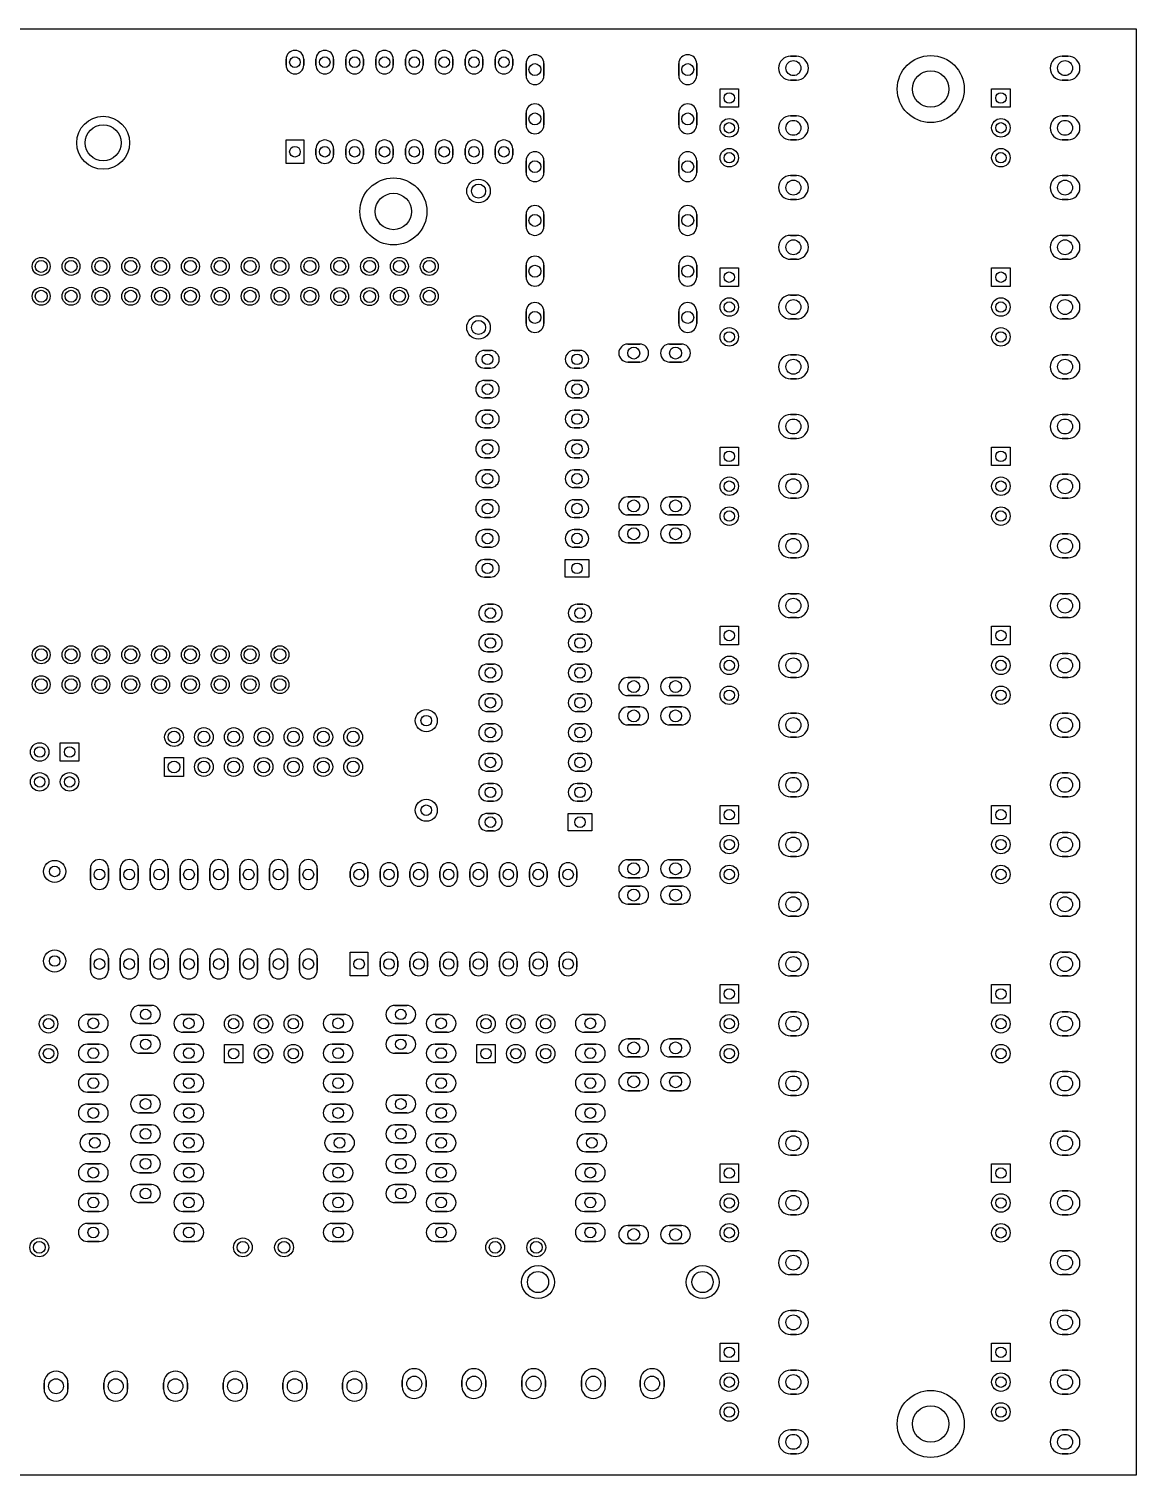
# Model space of a CAD drawing. Extents: x -6343 to 2043, y -501 to 4341.
# Drawn here: x -1666 to 2043, y -501 to 4341 of the extents above; entities that cross this region are included whole.
import ezdxf

# ---------------------------------------------------------------- set-up
doc = ezdxf.new("R2010")
doc.units = 9

msp = doc.modelspace()

# ---------------------------------------------------------------- linework, layer by layer
for points in [[(2042.913, -501.26), (-6342.914, -501.26), (-6342.914, 4341.26), (2042.913, 4341.26), (2042.913, -501.26)], [(-804.5315, 4239.8415), (-804.5315, 4220.1565)], [(-745.4765, 4239.8415), (-745.4765, 4220.1565)], [(-704.5315, 4239.8415), (-704.5315, 4220.1565)], [(-645.4765, 4239.8415), (-645.4765, 4220.1565)], [(-604.5315, 4239.8415), (-604.5315, 4220.1565)], [(-545.4765, 4239.8415), (-545.4765, 4220.1565)], [(-504.5315, 4239.8415), (-504.5315, 4220.1565)], [(-445.4765, 4239.8415), (-445.4765, 4220.1565)], [(-404.5315, 4239.8415), (-404.5315, 4220.1565)], [(-345.4765, 4239.8415), (-345.4765, 4220.1565)], [(-304.5315, 4239.8415), (-304.5315, 4220.1565)], [(-245.4765, 4239.8415), (-245.4765, 4220.1565)], [(-204.5315, 4239.8415), (-204.5315, 4220.1565)], [(-145.4765, 4239.8415), (-145.4765, 4220.1565)], [(-104.5315, 4239.8415), (-104.5315, 4220.1565)], [(-45.4765, 4239.8415), (-45.4765, 4220.1565)], [(-0.904, 4224.999), (-0.904, 4184.999)], [(59.096, 4224.999), (59.096, 4184.999)], [(510.906, 4224.999), (510.906, 4184.999)], [(570.906, 4224.999), (570.906, 4184.999)], [(884.996, 4249.999), (904.996, 4249.999)], [(1794.996, 4249.999), (1814.996, 4249.999)], [(884.996, 4169.999), (904.996, 4169.999)], [(1794.996, 4169.999), (1814.996, 4169.999)], [(711, 4141), (711, 4079), (649, 4079), (649, 4141)], [(1621, 4141), (1621, 4079), (1559, 4079), (1559, 4141)], [(-0.904, 4059.999), (-0.904, 4019.999)], [(59.096, 4059.999), (59.096, 4019.999)], [(510.906, 4059.999), (510.906, 4019.999)], [(570.906, 4059.999), (570.906, 4019.999)], [(884.996, 4049.999), (904.996, 4049.999)], [(1794.996, 4049.999), (1814.996, 4049.999)], [(-804.528, 3890.63), (-804.528, 3969.37), (-745.472, 3969.37), (-745.472, 3890.63)], [(-704.5315, 3939.8415), (-704.5315, 3920.1565)], [(-645.4765, 3939.8415), (-645.4765, 3920.1565)], [(-604.5315, 3939.8415), (-604.5315, 3920.1565)], [(-545.4765, 3939.8415), (-545.4765, 3920.1565)], [(-504.5315, 3939.8415), (-504.5315, 3920.1565)], [(-445.4765, 3939.8415), (-445.4765, 3920.1565)], [(-404.5315, 3939.8415), (-404.5315, 3920.1565)], [(-345.4765, 3939.8415), (-345.4765, 3920.1565)], [(-304.5315, 3939.8415), (-304.5315, 3920.1565)], [(-245.4765, 3939.8415), (-245.4765, 3920.1565)], [(-204.5315, 3939.8415), (-204.5315, 3920.1565)], [(-145.4765, 3939.8415), (-145.4765, 3920.1565)], [(-104.5315, 3939.8415), (-104.5315, 3920.1565)], [(-45.4765, 3939.8415), (-45.4765, 3920.1565)], [(884.996, 3969.999), (904.996, 3969.999)], [(1794.996, 3969.999), (1814.996, 3969.999)], [(-0.904, 3899.999), (-0.904, 3859.999)], [(59.096, 3899.999), (59.096, 3859.999)], [(510.906, 3899.999), (510.906, 3859.999)], [(570.906, 3899.999), (570.906, 3859.999)], [(884.996, 3849.999), (904.996, 3849.999)], [(1794.996, 3849.999), (1814.996, 3849.999)], [(884.996, 3769.999), (904.996, 3769.999)], [(1794.996, 3769.999), (1814.996, 3769.999)], [(-0.904, 3719.999), (-0.904, 3679.999)], [(59.096, 3719.999), (59.096, 3679.999)], [(510.906, 3719.999), (510.906, 3679.999)], [(570.906, 3719.999), (570.906, 3679.999)], [(884.996, 3649.999), (904.996, 3649.999)], [(1794.996, 3649.999), (1814.996, 3649.999)], [(-0.904, 3549.999), (-0.904, 3509.999)], [(59.096, 3549.999), (59.096, 3509.999)], [(510.906, 3549.999), (510.906, 3509.999)], [(570.906, 3549.999), (570.906, 3509.999)], [(711, 3540.999), (711, 3478.999), (649, 3478.999), (649, 3540.999)], [(884.996, 3569.999), (904.996, 3569.999)], [(1621, 3541), (1621, 3479), (1559, 3479), (1559, 3541)], [(1794.996, 3569.999), (1814.996, 3569.999)], [(884.996, 3449.999), (904.996, 3449.999)], [(1794.996, 3449.999), (1814.996, 3449.999)], [(-0.904, 3394.999), (-0.904, 3354.999)], [(59.096, 3394.999), (59.096, 3354.999)], [(510.906, 3394.999), (510.906, 3354.999)], [(570.906, 3394.999), (570.906, 3354.999)], [(884.996, 3369.999), (904.996, 3369.999)], [(1794.996, 3369.999), (1814.996, 3369.999)], [(-139.8365, 3264.5265), (-120.1515, 3264.5265)], [(160.1635, 3264.5265), (179.8485, 3264.5265)], [(380.016, 3285.899), (340.016, 3285.899)], [(480.016, 3285.899), (520.016, 3285.899)], [(884.996, 3249.999), (904.996, 3249.999)], [(1794.996, 3249.999), (1814.996, 3249.999)], [(-139.8365, 3205.4715), (-120.1515, 3205.4715)], [(160.1635, 3205.4715), (179.8485, 3205.4715)], [(380.016, 3225.899), (340.016, 3225.899)], [(480.016, 3225.899), (520.016, 3225.899)], [(-139.8365, 3164.5265), (-120.1515, 3164.5265)], [(160.1635, 3164.5265), (179.8485, 3164.5265)], [(884.996, 3169.999), (904.996, 3169.999)], [(1794.996, 3169.999), (1814.996, 3169.999)], [(-139.8365, 3105.4715), (-120.1515, 3105.4715)], [(160.1635, 3105.4715), (179.8485, 3105.4715)], [(-139.8365, 3064.5265), (-120.1515, 3064.5265)], [(160.1635, 3064.5265), (179.8485, 3064.5265)], [(-139.8365, 3005.4715), (-120.1515, 3005.4715)], [(160.1635, 3005.4715), (179.8485, 3005.4715)], [(884.996, 3049.999), (904.996, 3049.999)], [(1794.996, 3049.999), (1814.996, 3049.999)], [(-139.8365, 2964.5265), (-120.1515, 2964.5265)], [(160.1635, 2964.5265), (179.8485, 2964.5265)], [(884.996, 2969.999), (904.996, 2969.999)], [(1794.996, 2969.999), (1814.996, 2969.999)], [(711, 2941), (711, 2879), (649, 2879), (649, 2941)], [(1621, 2941), (1621, 2879), (1559, 2879), (1559, 2941)], [(-139.8365, 2905.4715), (-120.1515, 2905.4715)], [(-139.8365, 2864.5265), (-120.1515, 2864.5265)], [(160.1635, 2905.4715), (179.8485, 2905.4715)], [(160.1635, 2864.5265), (179.8485, 2864.5265)], [(884.996, 2849.999), (904.996, 2849.999)], [(1794.996, 2849.999), (1814.996, 2849.999)], [(-139.8365, 2805.4715), (-120.1515, 2805.4715)], [(-139.8365, 2764.5265), (-120.1515, 2764.5265)], [(160.1635, 2805.4715), (179.8485, 2805.4715)], [(160.1635, 2764.5265), (179.8485, 2764.5265)], [(380.016, 2774.089), (340.016, 2774.089)], [(480.016, 2774.089), (520.016, 2774.089)], [(884.996, 2769.999), (904.996, 2769.999)], [(1794.996, 2769.999), (1814.996, 2769.999)], [(380.016, 2714.089), (340.016, 2714.089)], [(480.016, 2714.089), (520.016, 2714.089)], [(-139.8365, 2705.4715), (-120.1515, 2705.4715)], [(-139.8365, 2664.5265), (-120.1515, 2664.5265)], [(160.1635, 2705.4715), (179.8485, 2705.4715)], [(160.1635, 2664.5265), (179.8485, 2664.5265)], [(340.016, 2680.899), (380.016, 2680.899)], [(520.016, 2680.899), (480.016, 2680.899)], [(340.016, 2620.899), (380.016, 2620.899)], [(520.016, 2620.899), (480.016, 2620.899)], [(884.996, 2649.999), (904.996, 2649.999)], [(1794.996, 2649.999), (1814.996, 2649.999)], [(-139.8365, 2605.4715), (-120.1515, 2605.4715)], [(160.1635, 2605.4715), (179.8485, 2605.4715)], [(884.996, 2569.999), (904.996, 2569.999)], [(1794.996, 2569.999), (1814.996, 2569.999)], [(-139.8365, 2564.5265), (-120.1515, 2564.5265)], [(209.37, 2505.472), (130.63, 2505.472), (130.63, 2564.528), (209.37, 2564.528)], [(-139.8365, 2505.4715), (-120.1515, 2505.4715)], [(884.996, 2449.999), (904.996, 2449.999)], [(1794.996, 2449.999), (1814.996, 2449.999)], [(-129.8365, 2414.5265), (-110.1515, 2414.5265)], [(170.1635, 2414.5265), (189.8485, 2414.5265)], [(-129.8365, 2355.4715), (-110.1515, 2355.4715)], [(170.1635, 2355.4715), (189.8485, 2355.4715)], [(711, 2341), (711, 2279), (649, 2279), (649, 2341)], [(884.996, 2369.999), (904.996, 2369.999)], [(1621, 2341), (1621, 2279), (1559, 2279), (1559, 2341)], [(1794.996, 2369.999), (1814.996, 2369.999)], [(-129.8365, 2314.5265), (-110.1515, 2314.5265)], [(170.1635, 2314.5265), (189.8485, 2314.5265)], [(-129.8365, 2255.4715), (-110.1515, 2255.4715)], [(170.1635, 2255.4715), (189.8485, 2255.4715)], [(884.996, 2249.999), (904.996, 2249.999)], [(1794.996, 2249.999), (1814.996, 2249.999)], [(-129.8365, 2214.5265), (-110.1515, 2214.5265)], [(170.1635, 2214.5265), (189.8485, 2214.5265)], [(-129.8365, 2155.4715), (-110.1515, 2155.4715)], [(170.1635, 2155.4715), (189.8485, 2155.4715)], [(340.016, 2169.089), (380.016, 2169.089)], [(520.016, 2169.089), (480.016, 2169.089)], [(884.996, 2169.999), (904.996, 2169.999)], [(1794.996, 2169.999), (1814.996, 2169.999)], [(-129.8365, 2114.5265), (-110.1515, 2114.5265)], [(170.1635, 2114.5265), (189.8485, 2114.5265)], [(340.016, 2109.089), (380.016, 2109.089)], [(520.016, 2109.089), (480.016, 2109.089)], [(-129.8365, 2055.4715), (-110.1515, 2055.4715)], [(170.1635, 2055.4715), (189.8485, 2055.4715)], [(380.016, 2070.899), (340.016, 2070.899)], [(520.016, 2070.899), (480.016, 2070.899)], [(884.996, 2049.999), (904.996, 2049.999)], [(1794.996, 2049.999), (1814.996, 2049.999)], [(-129.8365, 2014.5265), (-110.1515, 2014.5265)], [(170.1635, 2014.5265), (189.8485, 2014.5265)], [(380.016, 2010.899), (340.016, 2010.899)], [(520.016, 2010.899), (480.016, 2010.899)], [(-1499, 1889), (-1561, 1889), (-1561, 1951), (-1499, 1951)], [(-129.8365, 1955.4715), (-110.1515, 1955.4715)], [(170.1635, 1955.4715), (189.8485, 1955.4715)], [(884.996, 1969.999), (904.996, 1969.999)], [(1794.996, 1969.999), (1814.996, 1969.999)], [(-1211.49, 1901.495), (-1148.498, 1901.495), (-1148.498, 1838.503), (-1211.49, 1838.503)], [(-129.8365, 1914.5265), (-110.1515, 1914.5265)], [(170.1635, 1914.5265), (189.8485, 1914.5265)], [(-129.8365, 1855.4715), (-110.1515, 1855.4715)], [(170.1635, 1855.4715), (189.8485, 1855.4715)], [(884.996, 1849.999), (904.996, 1849.999)], [(1794.996, 1849.999), (1814.996, 1849.999)], [(-129.8365, 1814.5265), (-110.1515, 1814.5265)], [(170.1635, 1814.5265), (189.8485, 1814.5265)], [(-129.8365, 1755.4715), (-110.1515, 1755.4715)], [(170.1635, 1755.4715), (189.8485, 1755.4715)], [(884.996, 1769.999), (904.996, 1769.999)], [(1794.996, 1769.999), (1814.996, 1769.999)], [(-129.8365, 1714.5265), (-110.1515, 1714.5265)], [(219.37, 1655.472), (140.63, 1655.472), (140.63, 1714.528), (219.37, 1714.528)], [(711, 1741), (711, 1679), (649, 1679), (649, 1741)], [(1621, 1741), (1621, 1679), (1559, 1679), (1559, 1741)], [(-129.8365, 1655.4715), (-110.1515, 1655.4715)], [(884.996, 1649.999), (904.996, 1649.999)], [(1794.996, 1649.999), (1814.996, 1649.999)], [(380.016, 1559.089), (340.016, 1559.089)], [(520.016, 1559.089), (480.016, 1559.089)], [(884.996, 1569.999), (904.996, 1569.999)], [(1794.996, 1569.999), (1814.996, 1569.999)], [(-1460.004, 1489.999), (-1460.004, 1529.999)], [(-1400.004, 1489.999), (-1400.004, 1529.999)], [(-1360.004, 1489.999), (-1360.004, 1529.999)], [(-1300.004, 1489.999), (-1300.004, 1529.999)], [(-1260.004, 1489.999), (-1260.004, 1529.999)], [(-1200.004, 1489.999), (-1200.004, 1529.999)], [(-1160.004, 1489.999), (-1160.004, 1529.999)], [(-1100.004, 1489.999), (-1100.004, 1529.999)], [(-1060.004, 1489.999), (-1060.004, 1529.999)], [(-1000.004, 1489.999), (-1000.004, 1529.999)], [(-960.004, 1489.999), (-960.004, 1529.999)], [(-900.004, 1489.999), (-900.004, 1529.999)], [(-860.004, 1489.999), (-860.004, 1529.999)], [(-800.004, 1489.999), (-800.004, 1529.999)], [(-760.004, 1489.999), (-760.004, 1529.999)], [(-700.004, 1489.999), (-700.004, 1529.999)], [(-589.5315, 1519.8415), (-589.5315, 1500.1565)], [(-530.4765, 1519.8415), (-530.4765, 1500.1565)], [(-489.5315, 1519.8415), (-489.5315, 1500.1565)], [(-430.4765, 1519.8415), (-430.4765, 1500.1565)], [(-389.5315, 1519.8415), (-389.5315, 1500.1565)], [(-330.4765, 1519.8415), (-330.4765, 1500.1565)], [(-289.5315, 1519.8415), (-289.5315, 1500.1565)], [(-230.4765, 1519.8415), (-230.4765, 1500.1565)], [(-189.5315, 1519.8415), (-189.5315, 1500.1565)], [(-130.4765, 1519.8415), (-130.4765, 1500.1565)], [(-89.5315, 1519.8415), (-89.5315, 1500.1565)], [(-30.4765, 1519.8415), (-30.4765, 1500.1565)], [(10.4685, 1519.8415), (10.4685, 1500.1565)], [(69.5235, 1519.8415), (69.5235, 1500.1565)], [(110.4685, 1519.8415), (110.4685, 1500.1565)], [(169.5235, 1519.8415), (169.5235, 1500.1565)], [(380.016, 1499.089), (340.016, 1499.089)], [(380.016, 1470.899), (340.016, 1470.899)], [(520.016, 1499.089), (480.016, 1499.089)], [(520.016, 1470.899), (480.016, 1470.899)], [(380.016, 1410.899), (340.016, 1410.899)], [(520.016, 1410.899), (480.016, 1410.899)], [(884.996, 1449.999), (904.996, 1449.999)], [(1794.996, 1449.999), (1814.996, 1449.999)], [(884.996, 1369.999), (904.996, 1369.999)], [(1794.996, 1369.999), (1814.996, 1369.999)], [(-1460.004, 1189.999), (-1460.004, 1229.999)], [(-1400.004, 1189.999), (-1400.004, 1229.999)], [(-1360.004, 1189.999), (-1360.004, 1229.999)], [(-1300.004, 1189.999), (-1300.004, 1229.999)], [(-1260.004, 1189.999), (-1260.004, 1229.999)], [(-1200.004, 1189.999), (-1200.004, 1229.999)], [(-1160.004, 1189.999), (-1160.004, 1229.999)], [(-1100.004, 1189.999), (-1100.004, 1229.999)], [(-1060.004, 1189.999), (-1060.004, 1229.999)], [(-1000.004, 1189.999), (-1000.004, 1229.999)], [(-960.004, 1189.999), (-960.004, 1229.999)], [(-900.004, 1189.999), (-900.004, 1229.999)], [(-860.004, 1189.999), (-860.004, 1229.999)], [(-800.004, 1189.999), (-800.004, 1229.999)], [(-760.004, 1189.999), (-760.004, 1229.999)], [(-700.004, 1189.999), (-700.004, 1229.999)], [(-589.528, 1170.63), (-589.528, 1249.37), (-530.472, 1249.37), (-530.472, 1170.63)], [(-489.5315, 1219.8415), (-489.5315, 1200.1565)], [(-430.4765, 1219.8415), (-430.4765, 1200.1565)], [(-389.5315, 1219.8415), (-389.5315, 1200.1565)], [(-330.4765, 1219.8415), (-330.4765, 1200.1565)], [(-289.5315, 1219.8415), (-289.5315, 1200.1565)], [(-230.4765, 1219.8415), (-230.4765, 1200.1565)], [(-189.5315, 1219.8415), (-189.5315, 1200.1565)], [(-130.4765, 1219.8415), (-130.4765, 1200.1565)], [(-89.5315, 1219.8415), (-89.5315, 1200.1565)], [(-30.4765, 1219.8415), (-30.4765, 1200.1565)], [(10.4685, 1219.8415), (10.4685, 1200.1565)], [(69.5235, 1219.8415), (69.5235, 1200.1565)], [(110.4685, 1219.8415), (110.4685, 1200.1565)], [(169.5235, 1219.8415), (169.5235, 1200.1565)], [(884.996, 1249.999), (904.996, 1249.999)], [(1794.996, 1249.999), (1814.996, 1249.999)], [(884.996, 1169.999), (904.996, 1169.999)], [(1794.996, 1169.999), (1814.996, 1169.999)], [(711, 1141), (711, 1079), (649, 1079), (649, 1141)], [(1621, 1141), (1621, 1079), (1559, 1079), (1559, 1141)], [(-1255.394, 1071.299), (-1295.394, 1071.299)], [(-400.394, 1071.299), (-440.394, 1071.299)], [(-1430.394, 1041.299), (-1470.394, 1041.299)], [(-1110.394, 1041.299), (-1150.394, 1041.299)], [(-610.394, 1041.299), (-650.394, 1041.299)], [(-265.394, 1041.299), (-305.394, 1041.299)], [(234.606, 1041.299), (194.606, 1041.299)], [(884.996, 1049.999), (904.996, 1049.999)], [(1794.996, 1049.999), (1814.996, 1049.999)], [(-1430.394, 981.299), (-1470.394, 981.299)], [(-1255.394, 1011.299), (-1295.394, 1011.299)], [(-1255.394, 971.299), (-1295.394, 971.299)], [(-1110.394, 981.299), (-1150.394, 981.299)], [(-610.394, 981.299), (-650.394, 981.299)], [(-400.394, 1011.299), (-440.394, 1011.299)], [(-400.394, 971.299), (-440.394, 971.299)], [(-265.394, 981.299), (-305.394, 981.299)], [(234.606, 981.299), (194.606, 981.299)], [(884.996, 969.999), (904.996, 969.999)], [(1794.996, 969.999), (1814.996, 969.999)], [(-1430.394, 941.299), (-1470.394, 941.299)], [(-1110.394, 941.299), (-1150.394, 941.299)], [(-1011.394, 941), (-949.394, 941), (-949.394, 879), (-1011.394, 879)], [(-610.394, 941.299), (-650.394, 941.299)], [(-265.394, 941.299), (-305.394, 941.299)], [(-166, 941), (-104, 941), (-104, 879), (-166, 879)], [(234.606, 941.299), (194.606, 941.299)], [(380.016, 959.089), (340.016, 959.089)], [(520.016, 959.089), (480.016, 959.089)], [(-1430.394, 881.299), (-1470.394, 881.299)], [(-1255.394, 911.299), (-1295.394, 911.299)], [(-1110.394, 881.299), (-1150.394, 881.299)], [(-610.394, 881.299), (-650.394, 881.299)], [(-400.394, 911.299), (-440.394, 911.299)], [(-265.394, 881.299), (-305.394, 881.299)], [(234.606, 881.299), (194.606, 881.299)], [(380.016, 899.089), (340.016, 899.089)], [(520.016, 899.089), (480.016, 899.089)], [(-1430.394, 841.299), (-1470.394, 841.299)], [(-1110.394, 841.299), (-1150.394, 841.299)], [(-610.394, 841.299), (-650.394, 841.299)], [(-265.394, 841.299), (-305.394, 841.299)], [(234.606, 841.299), (194.606, 841.299)], [(380.016, 845.899), (340.016, 845.899)], [(520.016, 845.899), (480.016, 845.899)], [(884.996, 849.999), (904.996, 849.999)], [(1794.996, 849.999), (1814.996, 849.999)], [(-1430.394, 781.299), (-1470.394, 781.299)], [(-1110.394, 781.299), (-1150.394, 781.299)], [(-610.394, 781.299), (-650.394, 781.299)], [(-265.394, 781.299), (-305.394, 781.299)], [(234.606, 781.299), (194.606, 781.299)], [(380.016, 785.899), (340.016, 785.899)], [(520.016, 785.899), (480.016, 785.899)], [(-1430.394, 741.299), (-1470.394, 741.299)], [(-1255.394, 771.299), (-1295.394, 771.299)], [(-1110.394, 741.299), (-1150.394, 741.299)], [(-610.394, 741.299), (-650.394, 741.299)], [(-400.394, 771.299), (-440.394, 771.299)], [(-265.394, 741.299), (-305.394, 741.299)], [(234.606, 741.299), (194.606, 741.299)], [(884.996, 769.999), (904.996, 769.999)], [(1794.996, 769.999), (1814.996, 769.999)], [(-1430.394, 681.299), (-1470.394, 681.299)], [(-1255.394, 711.299), (-1295.394, 711.299)], [(-1110.394, 681.299), (-1150.394, 681.299)], [(-610.394, 681.299), (-650.394, 681.299)], [(-400.394, 711.299), (-440.394, 711.299)], [(-265.394, 681.299), (-305.394, 681.299)], [(234.606, 681.299), (194.606, 681.299)], [(-1425.394, 641.299), (-1465.394, 641.299)], [(-1255.394, 671.299), (-1295.394, 671.299)], [(-1110.394, 641.299), (-1150.394, 641.299)], [(-605.394, 641.299), (-645.394, 641.299)], [(-400.394, 671.299), (-440.394, 671.299)], [(-265.394, 641.299), (-305.394, 641.299)], [(239.606, 641.299), (199.606, 641.299)], [(884.996, 649.999), (904.996, 649.999)], [(1794.996, 649.999), (1814.996, 649.999)], [(-1425.394, 581.299), (-1465.394, 581.299)], [(-1255.394, 611.299), (-1295.394, 611.299)], [(-1110.394, 581.299), (-1150.394, 581.299)], [(-605.394, 581.299), (-645.394, 581.299)], [(-400.394, 611.299), (-440.394, 611.299)], [(-265.394, 581.299), (-305.394, 581.299)], [(239.606, 581.299), (199.606, 581.299)], [(-1430.394, 541.299), (-1470.394, 541.299)], [(-1255.394, 571.299), (-1295.394, 571.299)], [(-1110.394, 541.299), (-1150.394, 541.299)], [(-610.394, 541.299), (-650.394, 541.299)], [(-400.394, 571.299), (-440.394, 571.299)], [(-265.394, 541.299), (-305.394, 541.299)], [(234.606, 541.299), (194.606, 541.299)], [(711, 541), (711, 479), (649, 479), (649, 541)], [(884.996, 569.999), (904.996, 569.999)], [(1621, 541), (1621, 479), (1559, 479), (1559, 541)], [(1794.996, 569.999), (1814.996, 569.999)], [(-1255.394, 511.299), (-1295.394, 511.299)], [(-400.394, 511.299), (-440.394, 511.299)], [(-1430.394, 481.299), (-1470.394, 481.299)], [(-1430.394, 441.299), (-1470.394, 441.299)], [(-1255.394, 471.299), (-1295.394, 471.299)], [(-1110.394, 481.299), (-1150.394, 481.299)], [(-1110.394, 441.299), (-1150.394, 441.299)], [(-610.394, 481.299), (-650.394, 481.299)], [(-610.394, 441.299), (-650.394, 441.299)], [(-400.394, 471.299), (-440.394, 471.299)], [(-265.394, 481.299), (-305.394, 481.299)], [(-265.394, 441.299), (-305.394, 441.299)], [(234.606, 481.299), (194.606, 481.299)], [(234.606, 441.299), (194.606, 441.299)], [(884.996, 449.999), (904.996, 449.999)], [(1794.996, 449.999), (1814.996, 449.999)], [(-1255.394, 411.299), (-1295.394, 411.299)], [(-400.394, 411.299), (-440.394, 411.299)], [(-1430.394, 381.299), (-1470.394, 381.299)], [(-1430.394, 341.299), (-1470.394, 341.299)], [(-1110.394, 381.299), (-1150.394, 381.299)], [(-1110.394, 341.299), (-1150.394, 341.299)], [(-610.394, 381.299), (-650.394, 381.299)], [(-610.394, 341.299), (-650.394, 341.299)], [(-265.394, 381.299), (-305.394, 381.299)], [(-265.394, 341.299), (-305.394, 341.299)], [(234.606, 381.299), (194.606, 381.299)], [(234.606, 341.299), (194.606, 341.299)], [(884.996, 369.999), (904.996, 369.999)], [(1794.996, 369.999), (1814.996, 369.999)], [(380.016, 334.089), (340.016, 334.089)], [(520.016, 334.089), (480.016, 334.089)], [(-1430.394, 281.299), (-1470.394, 281.299)], [(-1110.394, 281.299), (-1150.394, 281.299)], [(-610.394, 281.299), (-650.394, 281.299)], [(-265.394, 281.299), (-305.394, 281.299)], [(234.606, 281.299), (194.606, 281.299)], [(380.016, 274.089), (340.016, 274.089)], [(520.016, 274.089), (480.016, 274.089)], [(884.996, 249.999), (904.996, 249.999)], [(1794.996, 249.999), (1814.996, 249.999)], [(884.996, 169.999), (904.996, 169.999)], [(1794.996, 169.999), (1814.996, 169.999)], [(884.996, 49.999), (904.996, 49.999)], [(1794.996, 49.999), (1814.996, 49.999)], [(884.996, -30.001), (904.996, -30.001)], [(1794.996, -30.001), (1814.996, -30.001)], [(711, -59), (711, -121), (649, -121), (649, -59)], [(1621, -59), (1621, -121), (1559, -121), (1559, -59)], [(-415.394, -185.001), (-415.394, -205.001)], [(-335.394, -185.001), (-335.394, -205.001)], [(-215.394, -185.001), (-215.394, -205.001)], [(-135.394, -185.001), (-135.394, -205.001)], [(-15.394, -185.001), (-15.394, -205.001)], [(64.606, -185.001), (64.606, -205.001)], [(184.606, -205.001), (184.606, -185.001)], [(264.606, -205.001), (264.606, -185.001)], [(381.456, -205.001), (381.456, -185.001)], [(461.456, -205.001), (461.456, -185.001)], [(884.996, -150.001), (904.996, -150.001)], [(1794.996, -150.001), (1814.996, -150.001)], [(-1615.394, -193.701), (-1615.394, -213.701)], [(-1535.394, -193.701), (-1535.394, -213.701)], [(-1415.394, -193.701), (-1415.394, -213.701)], [(-1335.394, -193.701), (-1335.394, -213.701)], [(-1215.394, -193.701), (-1215.394, -213.701)], [(-1135.394, -193.701), (-1135.394, -213.701)], [(-1015.394, -193.701), (-1015.394, -213.701)], [(-935.394, -193.701), (-935.394, -213.701)], [(-815.394, -193.701), (-815.394, -213.701)], [(-735.394, -193.701), (-735.394, -213.701)], [(-615.394, -193.701), (-615.394, -213.701)], [(-535.394, -193.701), (-535.394, -213.701)], [(884.996, -230.001), (904.996, -230.001)], [(1794.996, -230.001), (1814.996, -230.001)], [(884.996, -350.001), (904.996, -350.001)], [(1794.996, -350.001), (1814.996, -350.001)], [(884.996, -430.001), (904.996, -430.001)], [(1794.996, -430.001), (1814.996, -430.001)]]:
    msp.add_lwpolyline(points, close=True)
for centre, radius in [((-775, 4230), 17.717), ((-675, 4230), 17.717), ((-575, 4230), 17.717), ((-475, 4230), 17.717), ((-375, 4230), 17.717), ((-275, 4230), 17.717), ((-175, 4230), 17.717), ((-75, 4230), 17.717), ((29.095, 4205), 20), ((540.905, 4205), 20), ((895, 4210), 25), ((1354.996, 4139.999), 112.2045), ((1805, 4210), 25), ((1355.016, 4140.004), 61.024), ((680, 4110), 17.5), ((1590, 4110), 17.5), ((-1417.374, 3960.019), 88.5825), ((-1417.376, 3960.018), 60.236), ((29.095, 4040), 20), ((540.905, 4040), 20), ((679.996, 4009.999), 31), ((680, 4010), 17.5), ((895, 4010), 25), ((1589.996, 4009.999), 31), ((1590, 4010), 17.5), ((1805, 4010), 25), ((-775, 3930), 17.717), ((-675, 3930), 17.717), ((-575, 3930), 17.717), ((-475, 3930), 17.717), ((-375, 3930), 17.717), ((-275, 3930), 17.717), ((-175, 3930), 17.717), ((-75, 3930), 17.717), ((679.996, 3909.999), 31), ((680, 3910), 17.5), ((1589.996, 3909.999), 31), ((1590, 3910), 17.5), ((29.095, 3880), 20), ((540.905, 3880), 20), ((-445.004, 3729.999), 112.2045), ((-160.004, 3798.349), 39.37), ((895, 3810), 25), ((1805, 3810), 25), ((-444.984, 3730.004), 61.024), ((-160, 3798.346), 23.622), ((29.095, 3700), 20), ((540.905, 3700), 20), ((895, 3609.999), 25), ((1805, 3609.999), 25), ((-1625.084, 3546.059), 30), ((-1625.08, 3546.06), 20), ((-1525.084, 3546.059), 30), ((-1525.08, 3546.06), 20), ((-1425.084, 3546.059), 30), ((-1425.08, 3546.06), 20), ((-1325.084, 3546.059), 30), ((-1325.08, 3546.06), 20), ((-1225.084, 3546.059), 30), ((-1225.08, 3546.06), 20), ((-1125.084, 3546.059), 30), ((-1125.08, 3546.06), 20), ((-1025.084, 3546.059), 30), ((-1025.08, 3546.06), 20), ((-925.084, 3546.059), 30), ((-925.08, 3546.06), 20), ((-825.084, 3546.059), 30), ((-825.08, 3546.06), 20), ((-725.084, 3546.059), 30), ((-725.08, 3546.06), 20), ((-625.004, 3545.999), 30), ((-625, 3546), 20), ((-525.004, 3545.999), 30), ((-525, 3546), 20), ((-425.004, 3545.999), 30), ((-425, 3546), 20), ((-325.004, 3545.999), 30), ((-325, 3546), 20), ((29.095, 3530), 20), ((540.905, 3530), 20), ((680, 3509.999), 17.5), ((1590, 3510), 17.5), ((-1625.084, 3446.059), 30), ((-1625.08, 3446.06), 20), ((-1525.084, 3446.059), 30), ((-1525.08, 3446.06), 20), ((-1425.084, 3446.059), 30), ((-1425.08, 3446.06), 20), ((-1325.084, 3446.059), 30), ((-1325.08, 3446.06), 20), ((-1225.084, 3446.059), 30), ((-1225.08, 3446.06), 20), ((-1125.084, 3446.059), 30), ((-1125.08, 3446.06), 20), ((-1025.084, 3446.059), 30), ((-1025.08, 3446.06), 20), ((-925.084, 3446.059), 30), ((-925.08, 3446.06), 20), ((-825.084, 3446.059), 30), ((-825.08, 3446.06), 20), ((-725.084, 3446.059), 30), ((-725.08, 3446.06), 20), ((-625.004, 3444.999), 30), ((-625, 3445), 20), ((-525.004, 3444.999), 30), ((-525, 3445), 20), ((-425.004, 3445.999), 30), ((-425, 3446), 20), ((-325.004, 3445.999), 30), ((-325, 3446), 20), ((679.996, 3409.999), 31), ((1589.996, 3409.999), 31), ((29.095, 3375), 20), ((540.905, 3375), 20), ((680, 3409.999), 17.5), ((895, 3409.999), 25), ((1590, 3410), 17.5), ((1805, 3409.999), 25), ((-160.004, 3341.649), 39.37), ((-160, 3341.654), 23.622), ((679.996, 3309.999), 31), ((680, 3309.999), 17.5), ((1589.996, 3309.999), 31), ((1590, 3310), 17.5), ((-130, 3235), 17.717), ((170, 3235), 17.717), ((360.011, 3255.904), 20), ((500.011, 3255.904), 20), ((895, 3209.999), 25), ((1805, 3209.999), 25), ((-130, 3135), 17.717), ((170, 3135), 17.717), ((-130, 3035), 17.717), ((170, 3035), 17.717), ((895, 3010), 25), ((1805, 3010), 25), ((-130, 2935), 17.717), ((170, 2935), 17.717), ((680, 2910), 17.5), ((1590, 2910), 17.5), ((-130, 2835), 17.717), ((170, 2835), 17.717), ((679.996, 2809.999), 31), ((680, 2810), 17.5), ((895, 2810), 25), ((1589.996, 2809.999), 31), ((1590, 2810), 17.5), ((1805, 2810), 25), ((360.011, 2744.094), 20), ((500.011, 2744.094), 20), ((-130, 2735), 17.717), ((170, 2735), 17.717), ((679.996, 2709.999), 31), ((680, 2710), 17.5), ((1589.996, 2709.999), 31), ((1590, 2710), 17.5), ((360.011, 2650.904), 20), ((500.011, 2650.904), 20), ((-130, 2635), 17.717), ((170, 2635), 17.717), ((895, 2610), 25), ((1805, 2610), 25), ((-130, 2535), 17.717), ((170, 2535), 17.717), ((895, 2410), 25), ((1805, 2410), 25), ((-120, 2385), 17.717), ((180, 2385), 17.717), ((680, 2310), 17.5), ((1590, 2310), 17.5), ((-120, 2285), 17.717), ((180, 2285), 17.717), ((-1625.084, 2245.559), 30), ((-1625.08, 2245.56), 20), ((-1525.084, 2245.559), 30), ((-1525.08, 2245.56), 20), ((-1425.084, 2245.559), 30), ((-1425.08, 2245.56), 20), ((-1325.084, 2245.559), 30), ((-1325.08, 2245.56), 20), ((-1225.084, 2245.559), 30), ((-1225.08, 2245.56), 20), ((-1125.084, 2245.559), 30), ((-1125.08, 2245.56), 20), ((-1025.084, 2245.559), 30), ((-1025.08, 2245.56), 20), ((-925.084, 2245.559), 30), ((-925.08, 2245.56), 20), ((-825.084, 2245.559), 30), ((-825.08, 2245.56), 20), ((679.996, 2209.999), 31), ((895, 2210), 25), ((1589.996, 2209.999), 31), ((1805, 2210), 25), ((-120, 2185), 17.717), ((180, 2185), 17.717), ((680, 2210), 17.5), ((1590, 2210), 17.5), ((-1625.084, 2145.559), 30), ((-1625.08, 2145.56), 20), ((-1525.084, 2145.559), 30), ((-1525.08, 2145.56), 20), ((-1425.084, 2145.559), 30), ((-1425.08, 2145.56), 20), ((-1325.084, 2145.559), 30), ((-1325.08, 2145.56), 20), ((-1225.084, 2145.559), 30), ((-1225.08, 2145.56), 20), ((-1125.084, 2145.559), 30), ((-1125.08, 2145.56), 20), ((-1025.084, 2145.559), 30), ((-1025.08, 2145.56), 20), ((-925.084, 2145.559), 30), ((-925.08, 2145.56), 20), ((-825.084, 2145.559), 30), ((-825.08, 2145.56), 20), ((360.011, 2139.094), 20), ((500.011, 2139.094), 20), ((679.996, 2109.999), 31), ((1589.996, 2109.999), 31), ((-120, 2085), 17.717), ((180, 2085), 17.717), ((680, 2110), 17.5), ((1590, 2110), 17.5), ((-334.994, 2024.989), 37), ((-335, 2025), 17.7), ((360.011, 2040.904), 20), ((500.011, 2040.904), 20), ((895, 2010), 25), ((1805, 2010), 25), ((-1179.994, 1969.999), 31.496), ((-1179.994, 1969.999), 19.685), ((-1079.994, 1969.999), 31.496), ((-1079.994, 1969.999), 19.685), ((-979.994, 1969.999), 31.496), ((-979.994, 1969.999), 19.685), ((-879.994, 1969.999), 31.496), ((-879.994, 1969.999), 19.685), ((-779.994, 1969.999), 31.496), ((-779.994, 1969.999), 19.685), ((-679.994, 1969.999), 31.496), ((-679.994, 1969.999), 19.685), ((-579.994, 1969.999), 31.496), ((-579.994, 1969.999), 19.685), ((-120, 1985), 17.717), ((180, 1985), 17.717), ((-1630.004, 1919.999), 31), ((-1630, 1920), 17.5), ((-1530, 1920), 17.5), ((-1179.994, 1869.999), 19.685), ((-1079.994, 1869.999), 31.496), ((-1079.994, 1869.999), 19.685), ((-979.994, 1869.999), 31.496), ((-979.994, 1869.999), 19.685), ((-879.994, 1869.999), 31.496), ((-879.994, 1869.999), 19.685), ((-779.994, 1869.999), 31.496), ((-779.994, 1869.999), 19.685), ((-679.994, 1869.999), 31.496), ((-679.994, 1869.999), 19.685), ((-579.994, 1869.999), 31.496), ((-579.994, 1869.999), 19.685), ((-120, 1885), 17.717), ((180, 1885), 17.717), ((-1630.004, 1819.999), 31), ((-1530.004, 1819.999), 31), ((-1630, 1820), 17.5), ((-1530, 1820), 17.5), ((-120, 1785), 17.717), ((180, 1785), 17.717), ((895, 1810), 25), ((1805, 1810), 25), ((-334.994, 1724.989), 37), ((-335, 1725), 17.7), ((-120, 1685), 17.717), ((180, 1685), 17.717), ((680, 1710), 17.5), ((1590, 1710), 17.5), ((679.996, 1609.999), 31), ((680, 1610), 17.5), ((895, 1610), 25), ((1589.996, 1609.999), 31), ((1590, 1610), 17.5), ((1805, 1610), 25), ((-1580.004, 1519.999), 37), ((-1580, 1520), 17.7), ((-1430.003, 1510.001), 18), ((-1330.003, 1510.001), 18), ((-1230.003, 1510.001), 18), ((-1130.003, 1510.001), 18), ((-1030.003, 1510.001), 18), ((-930.003, 1510.001), 18), ((-830.003, 1510.001), 18), ((-730.003, 1510.001), 18), ((-560, 1510), 17.717), ((-460, 1510), 17.717), ((-360, 1510), 17.717), ((-260, 1510), 17.717), ((-160, 1510), 17.717), ((-60, 1510), 17.717), ((40, 1510), 17.717), ((140, 1510), 17.717), ((360.011, 1529.094), 20), ((500.011, 1529.094), 20), ((679.996, 1509.999), 31), ((680, 1510), 17.5), ((1589.996, 1509.999), 31), ((1590, 1510), 17.5), ((360.011, 1440.904), 20), ((500.011, 1440.904), 20), ((895, 1410), 25), ((1805, 1410), 25), ((-1580.004, 1219.999), 37), ((-1580, 1220), 17.7), ((-1430.003, 1210.001), 18), ((-1330.003, 1210.001), 18), ((-1230.003, 1210.001), 18), ((-1130.003, 1210.001), 18), ((-1030.003, 1210.001), 18), ((-930.003, 1210.001), 18), ((-830.003, 1210.001), 18), ((-730.003, 1210.001), 18), ((-560, 1210), 17.717), ((-460, 1210), 17.717), ((-360, 1210), 17.717), ((-260, 1210), 17.717), ((-160, 1210), 17.717), ((-60, 1210), 17.717), ((40, 1210), 17.717), ((140, 1210), 17.717), ((895, 1210), 25), ((1805, 1210), 25), ((680, 1110), 17.5), ((1590, 1110), 17.5), ((-1600.394, 1009.999), 31), ((-1600.394, 1010), 17.5), ((-1450.394, 1011.299), 18), ((-1275.394, 1041.299), 17.5), ((-1130.394, 1011.299), 18), ((-980.394, 1009.999), 31), ((-980.394, 1010), 17.5), ((-880.394, 1009.999), 31), ((-880.394, 1010), 17.5), ((-780.394, 1009.999), 31), ((-780.394, 1010), 17.5), ((-630.394, 1011.299), 18), ((-420.394, 1041.299), 17.5), ((-285.394, 1011.299), 18), ((-135.004, 1009.999), 31), ((-135, 1010), 17.5), ((-35.004, 1009.999), 31), ((-35, 1010), 17.5), ((64.996, 1009.999), 31), ((65, 1010), 17.5), ((214.606, 1011.299), 18), ((679.996, 1009.999), 31), ((680, 1010), 17.5), ((895, 1010), 25), ((1589.996, 1009.999), 31), ((1590, 1010), 17.5), ((1805, 1010), 25), ((-1600.394, 909.999), 31), ((-1600.394, 910), 17.5), ((-1450.394, 911.299), 18), ((-1275.394, 941.299), 17.5), ((-1130.394, 911.299), 18), ((-980.394, 910), 17.5), ((-880.394, 909.999), 31), ((-880.394, 910), 17.5), ((-780.394, 909.999), 31), ((-780.394, 910), 17.5), ((-630.394, 911.299), 18), ((-420.394, 941.299), 17.5), ((-285.394, 911.299), 18), ((-135, 910), 17.5), ((-35.004, 909.999), 31), ((-35, 910), 17.5), ((64.996, 909.999), 31), ((65, 910), 17.5), ((214.606, 911.299), 18), ((360.011, 929.094), 20), ((500.011, 929.094), 20), ((679.996, 909.999), 31), ((680, 910), 17.5), ((1589.996, 909.999), 31), ((1590, 910), 17.5), ((-1450.394, 811.299), 18), ((-1130.394, 811.299), 18), ((-630.394, 811.299), 18), ((-285.394, 811.299), 18), ((214.606, 811.299), 18), ((360.011, 815.904), 20), ((500.011, 815.904), 20), ((895, 810), 25), ((1805, 810), 25), ((-1450.394, 711.299), 18), ((-1275.394, 741.299), 18), ((-1130.394, 711.299), 18), ((-630.394, 711.299), 18), ((-420.394, 741.299), 18), ((-285.394, 711.299), 18), ((214.606, 711.299), 18), ((-1275.394, 641.299), 18), ((-420.394, 641.299), 18), ((895, 610), 25), ((1805, 610), 25), ((-1445.394, 611.299), 18), ((-1130.394, 611.299), 18), ((-625.394, 611.299), 18), ((-285.394, 611.299), 18), ((219.606, 611.299), 18), ((-1275.394, 541.299), 18), ((-420.394, 541.299), 18), ((-1450.394, 511.299), 18), ((-1130.394, 511.299), 18), ((-630.394, 511.299), 18), ((-285.394, 511.299), 18), ((214.606, 511.299), 18), ((680, 510), 17.5), ((1590, 510), 17.5), ((-1275.394, 441.299), 18), ((-420.394, 441.299), 18), ((679.996, 409.999), 31), ((1589.996, 409.999), 31), ((-1450.394, 411.299), 18), ((-1130.394, 411.299), 18), ((-630.394, 411.299), 18), ((-285.394, 411.299), 18), ((214.606, 411.299), 18), ((680, 410), 17.5), ((895, 410), 25), ((1590, 410), 17.5), ((1805, 410), 25), ((679.996, 309.999), 31), ((1589.996, 309.999), 31), ((-1631.494, 261.299), 31.496), ((-1450.394, 311.299), 18), ((-1130.394, 311.299), 18), ((-949.294, 261.299), 31.496), ((-811.494, 261.299), 31.496), ((-630.394, 311.299), 18), ((-285.394, 311.299), 18), ((-104.294, 261.299), 31.496), ((33.506, 261.299), 31.496), ((214.606, 311.299), 18), ((360.011, 304.094), 20), ((500.011, 304.094), 20), ((680, 310), 17.5), ((1590, 310), 17.5), ((-1631.494, 261.299), 19.685), ((-949.294, 261.299), 19.685), ((-811.494, 261.299), 19.685), ((-104.294, 261.299), 19.685), ((33.506, 261.299), 19.685), ((39.406, 144.999), 55.118), ((590.586, 144.999), 55.118), ((895, 210), 25), ((1805, 210), 25), ((39.417, 145), 35.433), ((590.583, 145), 35.433), ((895, 10), 25), ((1805, 10), 25), ((680, -90), 17.5), ((1590, -90), 17.5), ((-1575.39, -203.7), 25), ((-1375.39, -203.7), 25), ((-1175.39, -203.7), 25), ((-975.39, -203.7), 25), ((-775.39, -203.7), 25), ((-575.39, -203.7), 25), ((-375.398, -195), 25), ((-175.398, -195), 25), ((24.602, -195), 25), ((224.604, -195), 25), ((421.454, -195), 25), ((679.996, -190.001), 31), ((680, -190), 17.5), ((895, -190), 25), ((1589.996, -190.001), 31), ((1590, -190), 17.5), ((1805, -190), 25), ((1354.996, -330.001), 112.2045), ((679.996, -290.001), 31), ((680, -290), 17.5), ((1355.016, -329.996), 61.024), ((1589.996, -290.001), 31), ((1590, -290), 17.5), ((895, -390), 25), ((1805, -390), 25)]:
    msp.add_circle(centre, radius)
for centre, radius, start, end in [((-775.004, 4239.8415), 29.5275, 360, 180), ((-675.004, 4239.8415), 29.5275, 360, 180), ((-575.004, 4239.8415), 29.5275, 360, 180), ((-475.004, 4239.8415), 29.5275, 360, 180), ((-375.004, 4239.8415), 29.5275, 360, 180), ((-275.004, 4239.8415), 29.5275, 360, 180), ((-175.004, 4239.8415), 29.5275, 360, 180), ((-75.004, 4239.8415), 29.5275, 360, 180), ((-775.004, 4220.1565), 29.5275, 180, 360), ((-675.004, 4220.1565), 29.5275, 180, 360), ((-575.004, 4220.1565), 29.5275, 180, 360), ((-475.004, 4220.1565), 29.5275, 180, 360), ((-375.004, 4220.1565), 29.5275, 180, 360), ((-275.004, 4220.1565), 29.5275, 180, 360), ((-175.004, 4220.1565), 29.5275, 180, 360), ((-75.004, 4220.1565), 29.5275, 180, 360), ((29.096, 4224.999), 30, 360, 180), ((540.906, 4224.999), 30, 360, 180), ((884.996, 4209.999), 40, 450, 270), ((904.996, 4209.999), 40, 270, 450), ((1794.996, 4209.999), 40, 450, 270), ((1814.996, 4209.999), 40, 270, 450), ((29.096, 4184.999), 30, 180, 360), ((540.906, 4184.999), 30, 180, 360), ((29.096, 4059.999), 30, 360, 180), ((540.906, 4059.999), 30, 360, 180), ((29.096, 4019.999), 30, 180, 360), ((540.906, 4019.999), 30, 180, 360), ((884.996, 4009.999), 40, 450, 270), ((904.996, 4009.999), 40, 270, 450), ((1794.996, 4009.999), 40, 450, 270), ((1814.996, 4009.999), 40, 270, 450), ((-675.004, 3939.8415), 29.5275, 360, 180), ((-575.004, 3939.8415), 29.5275, 360, 180), ((-475.004, 3939.8415), 29.5275, 360, 180), ((-375.004, 3939.8415), 29.5275, 360, 180), ((-275.004, 3939.8415), 29.5275, 360, 180), ((-175.004, 3939.8415), 29.5275, 360, 180), ((-75.004, 3939.8415), 29.5275, 360, 180), ((29.096, 3899.999), 30, 360, 180), ((540.906, 3899.999), 30, 360, 180), ((-675.004, 3920.1565), 29.5275, 180, 360), ((-575.004, 3920.1565), 29.5275, 180, 360), ((-475.004, 3920.1565), 29.5275, 180, 360), ((-375.004, 3920.1565), 29.5275, 180, 360), ((-275.004, 3920.1565), 29.5275, 180, 360), ((-175.004, 3920.1565), 29.5275, 180, 360), ((-75.004, 3920.1565), 29.5275, 180, 360), ((29.096, 3859.999), 30, 180, 360), ((540.906, 3859.999), 30, 180, 360), ((884.996, 3809.999), 40, 450, 270), ((904.996, 3809.999), 40, 270, 450), ((1794.996, 3809.999), 40, 450, 270), ((1814.996, 3809.999), 40, 270, 450), ((29.096, 3719.999), 30, 360, 180), ((540.906, 3719.999), 30, 360, 180), ((29.096, 3679.999), 30, 180, 360), ((540.906, 3679.999), 30, 180, 360), ((884.996, 3609.999), 40, 450, 270), ((904.996, 3609.999), 40, 270, 450), ((1794.996, 3609.999), 40, 450, 270), ((1814.996, 3609.999), 40, 270, 450), ((29.096, 3549.999), 30, 360, 180), ((540.906, 3549.999), 30, 360, 180), ((29.096, 3509.999), 30, 180, 360), ((540.906, 3509.999), 30, 180, 360), ((884.996, 3409.999), 40, 450, 270), ((904.996, 3409.999), 40, 270, 450), ((1794.996, 3409.999), 40, 450, 270), ((1814.996, 3409.999), 40, 270, 450), ((29.096, 3394.999), 30, 360, 180), ((540.906, 3394.999), 30, 360, 180), ((29.096, 3354.999), 30, 180, 360), ((540.906, 3354.999), 30, 180, 360), ((-139.8365, 3234.999), 29.5275, 450, 270), ((-120.1515, 3234.999), 29.5275, 270, 450), ((160.1635, 3234.999), 29.5275, 450, 270), ((179.8485, 3234.999), 29.5275, 270, 450), ((340.016, 3255.899), 30, 90, 270), ((380.016, 3255.899), 30, 270, 90), ((480.016, 3255.899), 30, 450, 270), ((520.016, 3255.899), 30, 270, 450), ((884.996, 3209.999), 40, 450, 270), ((904.996, 3209.999), 40, 270, 450), ((1794.996, 3209.999), 40, 450, 270), ((1814.996, 3209.999), 40, 270, 450), ((-139.8365, 3134.999), 29.5275, 450, 270), ((-120.1515, 3134.999), 29.5275, 270, 450), ((160.1635, 3134.999), 29.5275, 450, 270), ((179.8485, 3134.999), 29.5275, 270, 450), ((-139.8365, 3034.999), 29.5275, 450, 270), ((-120.1515, 3034.999), 29.5275, 270, 450), ((160.1635, 3034.999), 29.5275, 450, 270), ((179.8485, 3034.999), 29.5275, 270, 450), ((884.996, 3009.999), 40, 450, 270), ((904.996, 3009.999), 40, 270, 450), ((1794.996, 3009.999), 40, 450, 270), ((1814.996, 3009.999), 40, 270, 450), ((-139.8365, 2934.999), 29.5275, 450, 270), ((-120.1515, 2934.999), 29.5275, 270, 450), ((160.1635, 2934.999), 29.5275, 450, 270), ((179.8485, 2934.999), 29.5275, 270, 450), ((-139.8365, 2834.999), 29.5275, 450, 270), ((-120.1515, 2834.999), 29.5275, 270, 450), ((160.1635, 2834.999), 29.5275, 450, 270), ((179.8485, 2834.999), 29.5275, 270, 450), ((884.996, 2809.999), 40, 450, 270), ((904.996, 2809.999), 40, 270, 450), ((1794.996, 2809.999), 40, 450, 270), ((1814.996, 2809.999), 40, 270, 450), ((-139.8365, 2734.999), 29.5275, 450, 270), ((-120.1515, 2734.999), 29.5275, 270, 450), ((160.1635, 2734.999), 29.5275, 450, 270), ((179.8485, 2734.999), 29.5275, 270, 450), ((340.016, 2744.089), 30, 90, 270), ((380.016, 2744.089), 30, 270, 90), ((480.016, 2744.089), 30, 450, 270), ((520.016, 2744.089), 30, 270, 450), ((-139.8365, 2634.999), 29.5275, 450, 270), ((-120.1515, 2634.999), 29.5275, 270, 450), ((160.1635, 2634.999), 29.5275, 450, 270), ((179.8485, 2634.999), 29.5275, 270, 450), ((340.016, 2650.899), 30, 450, 270), ((380.016, 2650.899), 30, 270, 450), ((480.016, 2650.899), 30, 90, 270), ((520.016, 2650.899), 30, 270, 90), ((884.996, 2609.999), 40, 450, 270), ((904.996, 2609.999), 40, 270, 450), ((1794.996, 2609.999), 40, 450, 270), ((1814.996, 2609.999), 40, 270, 450), ((-139.8365, 2534.999), 29.5275, 450, 270), ((-120.1515, 2534.999), 29.5275, 270, 450), ((884.996, 2409.999), 40, 450, 270), ((904.996, 2409.999), 40, 270, 450), ((1794.996, 2409.999), 40, 450, 270), ((1814.996, 2409.999), 40, 270, 450), ((-129.8365, 2384.999), 29.5275, 450, 270), ((-110.1515, 2384.999), 29.5275, 270, 450), ((170.1635, 2384.999), 29.5275, 450, 270), ((189.8485, 2384.999), 29.5275, 270, 450), ((-129.8365, 2284.999), 29.5275, 450, 270), ((-110.1515, 2284.999), 29.5275, 270, 450), ((170.1635, 2284.999), 29.5275, 450, 270), ((189.8485, 2284.999), 29.5275, 270, 450), ((884.996, 2209.999), 40, 450, 270), ((904.996, 2209.999), 40, 270, 450), ((1794.996, 2209.999), 40, 450, 270), ((1814.996, 2209.999), 40, 270, 450), ((-129.8365, 2184.999), 29.5275, 450, 270), ((-110.1515, 2184.999), 29.5275, 270, 450), ((170.1635, 2184.999), 29.5275, 450, 270), ((189.8485, 2184.999), 29.5275, 270, 450), ((340.016, 2139.089), 30, 450, 270), ((380.016, 2139.089), 30, 270, 450), ((480.016, 2139.089), 30, 90, 270), ((520.016, 2139.089), 30, 270, 90), ((-129.8365, 2084.999), 29.5275, 450, 270), ((-110.1515, 2084.999), 29.5275, 270, 450), ((170.1635, 2084.999), 29.5275, 450, 270), ((189.8485, 2084.999), 29.5275, 270, 450), ((340.016, 2040.899), 30, 90, 270), ((380.016, 2040.899), 30, 270, 90), ((480.016, 2040.899), 30, 90, 270), ((520.016, 2040.899), 30, 270, 90), ((884.996, 2009.999), 40, 450, 270), ((904.996, 2009.999), 40, 270, 450), ((1794.996, 2009.999), 40, 450, 270), ((1814.996, 2009.999), 40, 270, 450), ((-129.8365, 1984.999), 29.5275, 450, 270), ((-110.1515, 1984.999), 29.5275, 270, 450), ((170.1635, 1984.999), 29.5275, 450, 270), ((189.8485, 1984.999), 29.5275, 270, 450), ((-129.8365, 1884.999), 29.5275, 450, 270), ((-110.1515, 1884.999), 29.5275, 270, 450), ((170.1635, 1884.999), 29.5275, 450, 270), ((189.8485, 1884.999), 29.5275, 270, 450), ((884.996, 1809.999), 40, 450, 270), ((904.996, 1809.999), 40, 270, 450), ((1794.996, 1809.999), 40, 450, 270), ((1814.996, 1809.999), 40, 270, 450), ((-129.8365, 1784.999), 29.5275, 450, 270), ((-110.1515, 1784.999), 29.5275, 270, 450), ((170.1635, 1784.999), 29.5275, 450, 270), ((189.8485, 1784.999), 29.5275, 270, 450), ((-129.8365, 1684.999), 29.5275, 450, 270), ((-110.1515, 1684.999), 29.5275, 270, 450), ((884.996, 1609.999), 40, 450, 270), ((904.996, 1609.999), 40, 270, 450), ((1794.996, 1609.999), 40, 450, 270), ((1814.996, 1609.999), 40, 270, 450), ((-1430.004, 1529.999), 30, 360, 540), ((-1330.004, 1529.999), 30, 360, 540), ((-1230.004, 1529.999), 30, 360, 540), ((-1130.004, 1529.999), 30, 360, 540), ((-1030.004, 1529.999), 30, 360, 540), ((-930.004, 1529.999), 30, 360, 540), ((-830.004, 1529.999), 30, 360, 540), ((-730.004, 1529.999), 30, 360, 540), ((340.016, 1529.089), 30, 90, 270), ((380.016, 1529.089), 30, 270, 90), ((480.016, 1529.089), 30, 90, 270), ((520.016, 1529.089), 30, 270, 90), ((-560.004, 1519.8415), 29.5275, 360, 180), ((-460.004, 1519.8415), 29.5275, 360, 180), ((-360.004, 1519.8415), 29.5275, 360, 180), ((-260.004, 1519.8415), 29.5275, 360, 180), ((-160.004, 1519.8415), 29.5275, 360, 180), ((-60.004, 1519.8415), 29.5275, 360, 180), ((39.996, 1519.8415), 29.5275, 360, 180), ((139.996, 1519.8415), 29.5275, 360, 180), ((-1430.004, 1489.999), 30, 540, 360), ((-1330.004, 1489.999), 30, 540, 360), ((-1230.004, 1489.999), 30, 540, 360), ((-1130.004, 1489.999), 30, 540, 360), ((-1030.004, 1489.999), 30, 540, 360), ((-930.004, 1489.999), 30, 540, 360), ((-830.004, 1489.999), 30, 540, 360), ((-730.004, 1489.999), 30, 540, 360), ((-560.004, 1500.1565), 29.5275, 180, 360), ((-460.004, 1500.1565), 29.5275, 180, 360), ((-360.004, 1500.1565), 29.5275, 180, 360), ((-260.004, 1500.1565), 29.5275, 180, 360), ((-160.004, 1500.1565), 29.5275, 180, 360), ((-60.004, 1500.1565), 29.5275, 180, 360), ((39.996, 1500.1565), 29.5275, 180, 360), ((139.996, 1500.1565), 29.5275, 180, 360), ((340.016, 1440.899), 30, 90, 270), ((380.016, 1440.899), 30, 270, 90), ((480.016, 1440.899), 30, 90, 270), ((520.016, 1440.899), 30, 270, 90), ((884.996, 1409.999), 40, 450, 270), ((904.996, 1409.999), 40, 270, 450), ((1794.996, 1409.999), 40, 450, 270), ((1814.996, 1409.999), 40, 270, 450), ((-1430.004, 1229.999), 30, 360, 540), ((-1330.004, 1229.999), 30, 360, 540), ((-1230.004, 1229.999), 30, 360, 540), ((-1130.004, 1229.999), 30, 360, 540), ((-1030.004, 1229.999), 30, 360, 540), ((-930.004, 1229.999), 30, 360, 540), ((-830.004, 1229.999), 30, 360, 540), ((-730.004, 1229.999), 30, 360, 540), ((-460.004, 1219.8415), 29.5275, 360, 180), ((-360.004, 1219.8415), 29.5275, 360, 180), ((-260.004, 1219.8415), 29.5275, 360, 180), ((-160.004, 1219.8415), 29.5275, 360, 180), ((-60.004, 1219.8415), 29.5275, 360, 180), ((39.996, 1219.8415), 29.5275, 360, 180), ((139.996, 1219.8415), 29.5275, 360, 180), ((884.996, 1209.999), 40, 450, 270), ((904.996, 1209.999), 40, 270, 450), ((1794.996, 1209.999), 40, 450, 270), ((1814.996, 1209.999), 40, 270, 450), ((-1430.004, 1189.999), 30, 540, 360), ((-1330.004, 1189.999), 30, 540, 360), ((-1230.004, 1189.999), 30, 540, 360), ((-1130.004, 1189.999), 30, 540, 360), ((-1030.004, 1189.999), 30, 540, 360), ((-930.004, 1189.999), 30, 540, 360), ((-830.004, 1189.999), 30, 540, 360), ((-730.004, 1189.999), 30, 540, 360), ((-460.004, 1200.1565), 29.5275, 180, 360), ((-360.004, 1200.1565), 29.5275, 180, 360), ((-260.004, 1200.1565), 29.5275, 180, 360), ((-160.004, 1200.1565), 29.5275, 180, 360), ((-60.004, 1200.1565), 29.5275, 180, 360), ((39.996, 1200.1565), 29.5275, 180, 360), ((139.996, 1200.1565), 29.5275, 180, 360), ((-1295.394, 1041.299), 30, 90, 270), ((-1255.394, 1041.299), 30, 270, 90), ((-440.394, 1041.299), 30, 90, 270), ((-400.394, 1041.299), 30, 270, 90), ((-1470.394, 1011.299), 30, 90, 270), ((-1430.394, 1011.299), 30, 270, 90), ((-1150.394, 1011.299), 30, 90, 270), ((-1110.394, 1011.299), 30, 270, 90), ((-650.394, 1011.299), 30, 90, 270), ((-610.394, 1011.299), 30, 270, 90), ((-305.394, 1011.299), 30, 90, 270), ((-265.394, 1011.299), 30, 270, 90), ((194.606, 1011.299), 30, 90, 270), ((234.606, 1011.299), 30, 270, 90), ((884.996, 1009.999), 40, 450, 270), ((904.996, 1009.999), 40, 270, 450), ((1794.996, 1009.999), 40, 450, 270), ((1814.996, 1009.999), 40, 270, 450), ((-1295.394, 941.299), 30, 90, 270), ((-1255.394, 941.299), 30, 270, 90), ((-440.394, 941.299), 30, 90, 270), ((-400.394, 941.299), 30, 270, 90), ((-1470.394, 911.299), 30, 90, 270), ((-1430.394, 911.299), 30, 270, 90), ((-1150.394, 911.299), 30, 90, 270), ((-1110.394, 911.299), 30, 270, 90), ((-650.394, 911.299), 30, 90, 270), ((-610.394, 911.299), 30, 270, 90), ((-305.394, 911.299), 30, 90, 270), ((-265.394, 911.299), 30, 270, 90), ((194.606, 911.299), 30, 90, 270), ((234.606, 911.299), 30, 270, 90), ((340.016, 929.089), 30, 90, 270), ((380.016, 929.089), 30, 270, 90), ((480.016, 929.089), 30, 90, 270), ((520.016, 929.089), 30, 270, 90), ((-1470.394, 811.299), 30, 90, 270), ((-1430.394, 811.299), 30, 270, 90), ((-1150.394, 811.299), 30, 90, 270), ((-1110.394, 811.299), 30, 270, 90), ((-650.394, 811.299), 30, 90, 270), ((-610.394, 811.299), 30, 270, 90), ((-305.394, 811.299), 30, 90, 270), ((-265.394, 811.299), 30, 270, 90), ((194.606, 811.299), 30, 90, 270), ((234.606, 811.299), 30, 270, 90), ((340.016, 815.899), 30, 90, 270), ((380.016, 815.899), 30, 270, 90), ((480.016, 815.899), 30, 90, 270), ((520.016, 815.899), 30, 270, 90), ((884.996, 809.999), 40, 450, 270), ((904.996, 809.999), 40, 270, 450), ((1794.996, 809.999), 40, 450, 270), ((1814.996, 809.999), 40, 270, 450), ((-1470.394, 711.299), 30, 90, 270), ((-1430.394, 711.299), 30, 270, 90), ((-1295.394, 741.299), 30, 90, 270), ((-1255.394, 741.299), 30, 270, 90), ((-1150.394, 711.299), 30, 90, 270), ((-1110.394, 711.299), 30, 270, 90), ((-650.394, 711.299), 30, 90, 270), ((-610.394, 711.299), 30, 270, 90), ((-440.394, 741.299), 30, 90, 270), ((-400.394, 741.299), 30, 270, 90), ((-305.394, 711.299), 30, 90, 270), ((-265.394, 711.299), 30, 270, 90), ((194.606, 711.299), 30, 90, 270), ((234.606, 711.299), 30, 270, 90), ((-1465.394, 611.299), 30, 90, 270), ((-1425.394, 611.299), 30, 270, 90), ((-1295.394, 641.299), 30, 90, 270), ((-1255.394, 641.299), 30, 270, 90), ((-1150.394, 611.299), 30, 90, 270), ((-1110.394, 611.299), 30, 270, 90), ((-645.394, 611.299), 30, 90, 270), ((-605.394, 611.299), 30, 270, 90), ((-440.394, 641.299), 30, 90, 270), ((-400.394, 641.299), 30, 270, 90), ((-305.394, 611.299), 30, 90, 270), ((-265.394, 611.299), 30, 270, 90), ((199.606, 611.299), 30, 90, 270), ((239.606, 611.299), 30, 270, 90), ((884.996, 609.999), 40, 450, 270), ((904.996, 609.999), 40, 270, 450), ((1794.996, 609.999), 40, 450, 270), ((1814.996, 609.999), 40, 270, 450), ((-1470.394, 511.299), 30, 90, 270), ((-1430.394, 511.299), 30, 270, 90), ((-1295.394, 541.299), 30, 90, 270), ((-1255.394, 541.299), 30, 270, 90), ((-1150.394, 511.299), 30, 90, 270), ((-1110.394, 511.299), 30, 270, 90), ((-650.394, 511.299), 30, 90, 270), ((-610.394, 511.299), 30, 270, 90), ((-440.394, 541.299), 30, 90, 270), ((-400.394, 541.299), 30, 270, 90), ((-305.394, 511.299), 30, 90, 270), ((-265.394, 511.299), 30, 270, 90), ((194.606, 511.299), 30, 90, 270), ((234.606, 511.299), 30, 270, 90), ((-1470.394, 411.299), 30, 90, 270), ((-1430.394, 411.299), 30, 270, 90), ((-1295.394, 441.299), 30, 90, 270), ((-1255.394, 441.299), 30, 270, 90), ((-1150.394, 411.299), 30, 90, 270), ((-1110.394, 411.299), 30, 270, 90), ((-650.394, 411.299), 30, 90, 270), ((-610.394, 411.299), 30, 270, 90), ((-440.394, 441.299), 30, 90, 270), ((-400.394, 441.299), 30, 270, 90), ((-305.394, 411.299), 30, 90, 270), ((-265.394, 411.299), 30, 270, 90), ((194.606, 411.299), 30, 90, 270), ((234.606, 411.299), 30, 270, 90), ((884.996, 409.999), 40, 450, 270), ((904.996, 409.999), 40, 270, 450), ((1794.996, 409.999), 40, 450, 270), ((1814.996, 409.999), 40, 270, 450), ((-1470.394, 311.299), 30, 90, 270), ((-1430.394, 311.299), 30, 270, 90), ((-1150.394, 311.299), 30, 90, 270), ((-1110.394, 311.299), 30, 270, 90), ((-650.394, 311.299), 30, 90, 270), ((-610.394, 311.299), 30, 270, 90), ((-305.394, 311.299), 30, 90, 270), ((-265.394, 311.299), 30, 270, 90), ((194.606, 311.299), 30, 90, 270), ((234.606, 311.299), 30, 270, 90), ((340.016, 304.089), 30, 90, 270), ((380.016, 304.089), 30, 270, 90), ((480.016, 304.089), 30, 90, 270), ((520.016, 304.089), 30, 270, 90), ((884.996, 209.999), 40, 450, 270), ((904.996, 209.999), 40, 270, 450), ((1794.996, 209.999), 40, 450, 270), ((1814.996, 209.999), 40, 270, 450), ((884.996, 9.999), 40, 450, 270), ((904.996, 9.999), 40, 270, 450), ((1794.996, 9.999), 40, 450, 270), ((1814.996, 9.999), 40, 270, 450), ((-375.394, -185.001), 40, 360, 180), ((-175.394, -185.001), 40, 360, 180), ((24.606, -185.001), 40, 360, 180), ((224.606, -185.001), 40, 0, 180), ((421.456, -185.001), 40, 0, 180), ((-1575.394, -193.701), 40, 360, 180), ((-1375.394, -193.701), 40, 360, 180), ((-1175.394, -193.701), 40, 360, 180), ((-975.394, -193.701), 40, 360, 180), ((-775.394, -193.701), 40, 360, 180), ((-575.394, -193.701), 40, 360, 180), ((884.996, -190.001), 40, 450, 270), ((904.996, -190.001), 40, 270, 450), ((1794.996, -190.001), 40, 450, 270), ((1814.996, -190.001), 40, 270, 450), ((-1575.394, -213.701), 40, 180, 360), ((-1375.394, -213.701), 40, 180, 360), ((-1175.394, -213.701), 40, 180, 360), ((-975.394, -213.701), 40, 180, 360), ((-775.394, -213.701), 40, 180, 360), ((-575.394, -213.701), 40, 180, 360), ((-375.394, -205.001), 40, 180, 360), ((-175.394, -205.001), 40, 180, 360), ((24.606, -205.001), 40, 180, 360), ((224.606, -205.001), 40, 180, 0), ((421.456, -205.001), 40, 180, 0), ((884.996, -390.001), 40, 450, 270), ((904.996, -390.001), 40, 270, 450), ((1794.996, -390.001), 40, 450, 270), ((1814.996, -390.001), 40, 270, 450)]:
    msp.add_arc(centre, radius, start, end)

doc.saveas('drawing.dxf')
